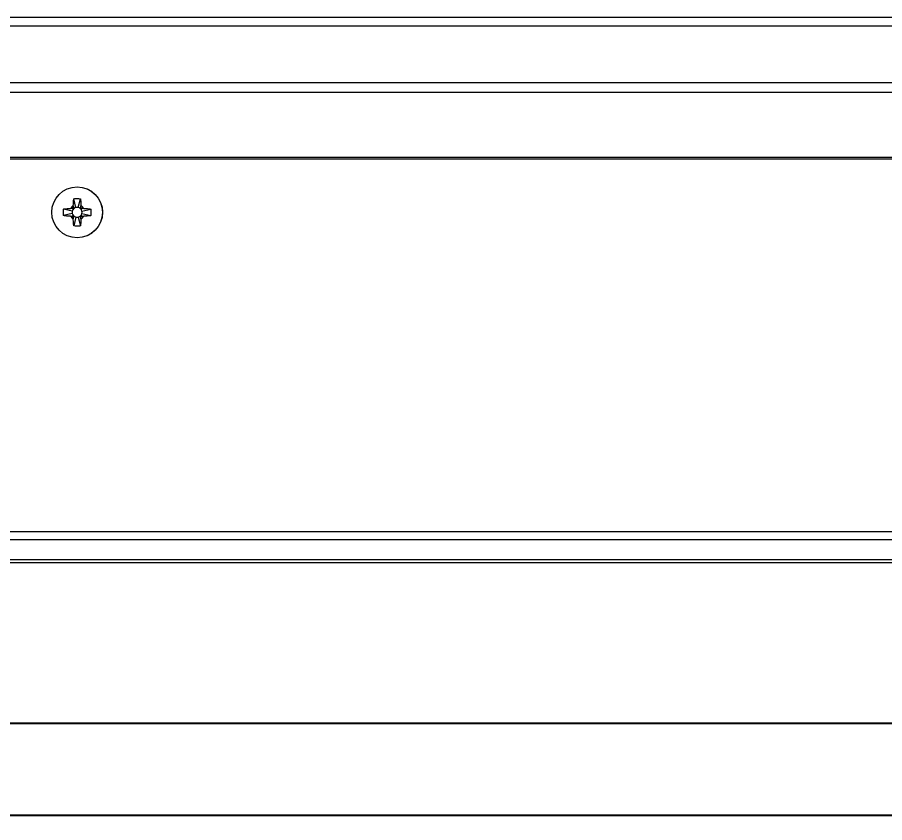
# Model space of a CAD drawing. Header units: millimetres. Extents: x 98 to 1129, y 87 to 737.
# Drawn here: x 318.6 to 432.1, y 605.7 to 711.1 of the extents above; entities that cross this region are included whole.
import ezdxf

# ---------------------------------------------------------------- set-up
doc = ezdxf.new("R2010")
doc.units = ezdxf.units.MM
doc.styles.add('SLDTEXTSTYLE0', font='TXT', dxfattribs={"width": 0.75})
doc.dimstyles.new('SLDDIMSTYLE0', dxfattribs={"dimtxt": 6.614583, "dimasz": 3.302, "dimexe": 0, "dimexo": 0.0625, "dimgap": 1.653646, "dimtad": 1, "dimrnd": 1e-09, "dimzin": 4, "dimdsep": 46, "dimtxsty": 'SLDTEXTSTYLE0', "dimsah": 1, "dimcen": 0.09, "dimadec": 0, "dimazin": 1, "dimtfac": 1, "dimtofl": 0, "dimtmove": 0, "dimatfit": 3, "dimfxl": 1, "dimfrac": 2, "dimtolj": 1, "dimtzin": 12, "dimarcsym": 0})
doc.dimstyles.new('SLDDIMSTYLE2', dxfattribs={"dimtxt": 6.614583, "dimasz": 3.302, "dimexe": 0, "dimexo": 0.0625, "dimgap": 1.653646, "dimtad": 1, "dimdec": 1, "dimrnd": 1e-09, "dimzin": 12, "dimdsep": 46, "dimtxsty": 'SLDTEXTSTYLE0', "dimsah": 1, "dimcen": 0.09, "dimadec": 0, "dimazin": 3, "dimtfac": 1, "dimtofl": 0, "dimtmove": 0, "dimatfit": 3, "dimfxl": 1, "dimfrac": 2, "dimtolj": 1, "dimtzin": 12, "dimarcsym": 0})

# ---------------------------------------------------------------- blocks, each defined once
blk = doc.blocks.new('_D_2')
for p, q in [((114.41, 640.22), (114.41, 617.72)), ((514.91, 640.22), (514.91, 617.72)), ((514.91, 618.72), (114.41, 618.72))]:
    blk.add_line(p, q)
for points in [[(114.41, 618.72), (117.71, 618.22), (117.71, 619.23)], [(514.91, 618.72), (511.61, 619.23), (511.61, 618.22)]]:
    blk.add_solid(points)
at = {"insert": (274.43, 627.25), "char_height": 6.615, "attachment_point": 1, "style": 'SLDTEXTSTYLE0'}
blk.add_mtext('400.50', dxfattribs=at)
blk = doc.blocks.new('_D_3')
for p, q in [((98.36, 665.22), (98.36, 605.72)), ((530.96, 665.22), (530.96, 605.72)), ((98.36, 606.72), (530.96, 606.72))]:
    blk.add_line(p, q)
for points in [[(98.36, 606.72), (101.67, 606.22), (101.67, 607.23)], [(530.96, 606.72), (527.65, 607.23), (527.65, 606.22)]]:
    blk.add_solid(points)
at = {"insert": (276.88, 615.25), "char_height": 6.615, "attachment_point": 1, "style": 'SLDTEXTSTYLE0'}
blk.add_mtext('432.6', dxfattribs=at)

msp = doc.modelspace()

# ---------------------------------------------------------------- linework, layer by layer
at = {"color": 7, "linetype": 'Continuous', "lineweight": 15}
for p, q in [((516.06, 711.124), (113.26, 711.124)), ((516.06, 709.963), (113.26, 709.963)), ((113.26, 702.595), (516.06, 702.595)), ((516.06, 701.303), (113.26, 701.303)), ((513.91, 692.76), (115.41, 692.76)), ((513.91, 692.565), (115.41, 692.565)), ((326.259, 686.237), (325.984, 687.39)), ((326.56, 686.237), (326.834, 687.39)), ((325.777, 685.756), (324.624, 686.03)), ((325.76, 686.105), (325.543, 686.105)), ((325.909, 686.471), (325.909, 686.255)), ((326.909, 686.255), (326.909, 686.471)), ((327.042, 685.756), (328.194, 686.03)), ((327.275, 686.105), (327.059, 686.105)), ((325.777, 685.454), (324.624, 685.18)), ((325.543, 685.105), (325.76, 685.105)), ((325.909, 684.955), (325.909, 684.739)), ((326.259, 684.973), (325.984, 683.82)), ((326.56, 684.973), (326.834, 683.82)), ((326.909, 684.739), (326.909, 684.955)), ((327.042, 685.454), (328.194, 685.18)), ((327.059, 685.105), (327.275, 685.105)), ((459.359, 643.796), (115.609, 643.796)), ((459.359, 642.736), (115.609, 642.736)), ((115.607, 640.164), (459.359, 640.164)), ((459.359, 639.724), (115.909, 639.724))]:
    msp.add_line(p, q, dxfattribs=at)
at = {"color": 7, "linetype": 'Continuous', "lineweight": 15, "flags": 128}
for points in [[(325.777, 685.756), (325.759, 685.605), (325.777, 685.454)], [(325.95, 686.065), (325.842, 685.922), (325.777, 685.756)], [(326.259, 686.237), (326.092, 686.173), (325.95, 686.065)], [(326.56, 686.237), (326.409, 686.255), (326.259, 686.237)], [(326.869, 686.065), (326.727, 686.173), (326.56, 686.237)], [(327.042, 685.756), (326.977, 685.922), (326.869, 686.065)], [(327.042, 685.454), (327.059, 685.605), (327.042, 685.756)], [(325.777, 685.454), (325.842, 685.288), (325.95, 685.145)], [(325.95, 685.145), (326.092, 685.037), (326.259, 684.973)], [(326.259, 684.973), (326.409, 684.955), (326.56, 684.973)], [(326.56, 684.973), (326.727, 685.037), (326.869, 685.145)], [(326.869, 685.145), (326.977, 685.288), (327.042, 685.454)]]:
    msp.add_lwpolyline(points, dxfattribs=at)
at = {"color": 7, "linetype": 'Continuous', "lineweight": 15}
for radius in [3.33, 3.318]:
    msp.add_circle((326.409, 685.605), radius, dxfattribs=at)
for start, end in [(120, 150), (30, 60), (210, 240), (300, 330)]:
    msp.add_arc((326.409, 685.605), 1, start, end, dxfattribs=at)
for points, knots in [([(325.909, 686.471), (325.913, 686.627), (325.917, 686.863), (325.944, 687.168), (325.971, 687.316), (325.984, 687.39)], [0, 0, 0, 0, 0.4933333, 0.7455716, 1, 1, 1, 1]), ([(325.984, 687.39), (326.064, 687.397), (326.224, 687.409), (326.509, 687.414), (326.712, 687.399), (326.834, 687.39)], [0, 0, 0, 0, 0.2831501, 0.566293, 1, 1, 1, 1]), ([(326.834, 687.39), (326.846, 687.329), (326.869, 687.205), (326.891, 686.99), (326.905, 686.746), (326.908, 686.563), (326.909, 686.471)], [0, 0, 0, 0, 0.2113112, 0.4225663, 0.7101269, 1, 1, 1, 1]), ([(324.624, 685.18), (324.618, 685.26), (324.605, 685.42), (324.601, 685.704), (324.615, 685.907), (324.624, 686.03)], [0, 0, 0, 0, 0.28314865, 0.56629253, 1, 1, 1, 1]), ([(324.624, 686.03), (324.686, 686.042), (324.809, 686.065), (325.024, 686.087), (325.269, 686.101), (325.452, 686.104), (325.543, 686.105)], [0, 0, 0, 0, 0.2113118, 0.4225658, 0.7101264, 1, 1, 1, 1]), ([(325.76, 686.105), (325.776, 686.107), (325.81, 686.11), (325.855, 686.136), (325.889, 686.174), (325.907, 686.216), (325.909, 686.244), (325.909, 686.255)], [0, 0, 0, 0, 0.21484562, 0.42970641, 0.64422633, 0.85860582, 1, 1, 1, 1]), ([(325.95, 686.065), (325.949, 686.064), (325.899, 686.027), (325.811, 686.072), (325.778, 686.092), (325.763, 686.102), (325.76, 686.105), (325.76, 686.105)], [0, 0, 0, 0, 0.0029562, 0.5059854, 0.8978517, 0.9999508, 1, 1, 1, 1]), ([(325.909, 686.255), (325.909, 686.255), (325.912, 686.252), (325.922, 686.235), (325.941, 686.208), (325.962, 686.157), (325.966, 686.114), (325.962, 686.09), (325.957, 686.076), (325.953, 686.068), (325.95, 686.065), (325.95, 686.065)], [0, 0, 0, 0, 0.000049, 0.1019922, 0.49326, 0.7434031, 0.8695564, 0.9331283, 0.9650522, 0.9970492, 1, 1, 1, 1]), ([(326.869, 686.065), (326.869, 686.065), (326.832, 686.116), (326.877, 686.204), (326.896, 686.235), (326.907, 686.252), (326.909, 686.255), (326.909, 686.255)], [0, 0, 0, 0, 0.0029553, 0.5059853, 0.8978518, 0.9999509, 1, 1, 1, 1]), ([(327.059, 686.105), (327.059, 686.105), (327.056, 686.102), (327.041, 686.093), (327.012, 686.073), (326.962, 686.052), (326.918, 686.048), (326.894, 686.052), (326.88, 686.058), (326.873, 686.062), (326.869, 686.064), (326.869, 686.065)], [0, 0, 0, 0, 0.0000491, 0.1019923, 0.4932598, 0.7434027, 0.8695559, 0.933128, 0.965052, 0.9970483, 1, 1, 1, 1]), ([(326.909, 686.255), (326.911, 686.238), (326.914, 686.204), (326.94, 686.159), (326.978, 686.126), (327.02, 686.108), (327.048, 686.106), (327.059, 686.105)], [0, 0, 0, 0, 0.21483977, 0.42970091, 0.6442207, 0.85859481, 1, 1, 1, 1]), ([(327.275, 686.105), (327.431, 686.102), (327.667, 686.097), (327.972, 686.071), (328.12, 686.044), (328.194, 686.03)], [0, 0, 0, 0, 0.4933325, 0.7455717, 1, 1, 1, 1]), ([(328.194, 686.03), (328.201, 685.95), (328.214, 685.79), (328.218, 685.506), (328.203, 685.303), (328.194, 685.18)], [0, 0, 0, 0, 0.283153, 0.5662925, 1, 1, 1, 1]), ([(325.543, 685.105), (325.387, 685.108), (325.152, 685.113), (324.847, 685.139), (324.699, 685.166), (324.624, 685.18)], [0, 0, 0, 0, 0.4933328, 0.7455716, 1, 1, 1, 1]), ([(325.76, 685.105), (325.76, 685.105), (325.763, 685.108), (325.778, 685.118), (325.807, 685.137), (325.857, 685.158), (325.9, 685.162), (325.925, 685.158), (325.939, 685.152), (325.946, 685.148), (325.949, 685.146), (325.95, 685.145)], [0, 0, 0, 0, 0.0000491, 0.1019923, 0.4932598, 0.7434027, 0.8695559, 0.933128, 0.965052, 0.9970483, 1, 1, 1, 1]), ([(325.909, 684.955), (325.908, 684.972), (325.904, 685.006), (325.879, 685.051), (325.841, 685.085), (325.798, 685.102), (325.771, 685.104), (325.76, 685.105)], [0, 0, 0, 0, 0.21483977, 0.42970091, 0.6442207, 0.85859481, 1, 1, 1, 1]), ([(325.95, 685.145), (325.95, 685.145), (325.987, 685.094), (325.942, 685.006), (325.923, 684.975), (325.912, 684.958), (325.909, 684.955), (325.909, 684.955)], [0, 0, 0, 0, 0.0029553, 0.5059853, 0.8978518, 0.9999509, 1, 1, 1, 1]), ([(325.984, 683.82), (325.973, 683.882), (325.949, 684.005), (325.928, 684.22), (325.914, 684.464), (325.911, 684.647), (325.909, 684.739)], [0, 0, 0, 0, 0.2113112, 0.4225663, 0.7101269, 1, 1, 1, 1]), ([(326.909, 684.739), (326.906, 684.583), (326.901, 684.347), (326.875, 684.042), (326.848, 683.894), (326.834, 683.82)], [0, 0, 0, 0, 0.4933333, 0.7455716, 1, 1, 1, 1]), ([(326.909, 684.955), (326.909, 684.955), (326.907, 684.958), (326.896, 684.975), (326.878, 685.002), (326.857, 685.053), (326.852, 685.096), (326.857, 685.12), (326.862, 685.135), (326.866, 685.142), (326.869, 685.145), (326.869, 685.145)], [0, 0, 0, 0, 0.000049, 0.1019922, 0.49326, 0.7434031, 0.8695564, 0.9331283, 0.9650522, 0.9970492, 1, 1, 1, 1]), ([(326.869, 685.145), (326.869, 685.146), (326.92, 685.183), (327.007, 685.138), (327.04, 685.118), (327.056, 685.108), (327.059, 685.105), (327.059, 685.105)], [0, 0, 0, 0, 0.0029562, 0.5059854, 0.8978517, 0.9999508, 1, 1, 1, 1]), ([(327.059, 685.105), (327.042, 685.103), (327.009, 685.1), (326.964, 685.074), (326.93, 685.036), (326.912, 684.994), (326.91, 684.966), (326.909, 684.955)], [0, 0, 0, 0, 0.21484562, 0.42970641, 0.64422633, 0.85860582, 1, 1, 1, 1]), ([(328.194, 685.18), (328.133, 685.168), (328.01, 685.145), (327.795, 685.123), (327.55, 685.109), (327.367, 685.107), (327.275, 685.105)], [0, 0, 0, 0, 0.211312, 0.422566, 0.7101268, 1, 1, 1, 1]), ([(326.834, 683.82), (326.754, 683.814), (326.594, 683.801), (326.31, 683.796), (326.107, 683.811), (325.984, 683.82)], [0, 0, 0, 0, 0.2831501, 0.566293, 1, 1, 1, 1])]:
    msp.add_open_spline(points, degree=3, knots=knots, dxfattribs=at)

# ---------------------------------------------------------------- dimensions: what is measured, and where the dimension line sits
for base, p1, p2, dimstyle, picture, middle in [((530.956, 606.724), (98.363, 666.223), (530.956, 666.223), 'SLDDIMSTYLE2', '_D_3', (287.87, 606.724)), ((114.409, 618.724), (514.909, 641.224), (114.409, 641.224), 'SLDDIMSTYLE0', '_D_2', (287.87, 618.724))]:
    dim = msp.add_linear_dim(base=base, p1=p1, p2=p2, dimstyle=dimstyle)
    dim.commit()
    dim.dimension.update_dxf_attribs({"geometry": picture, "text_midpoint": middle, "dimtype": 160})

doc.saveas('drawing.dxf')
